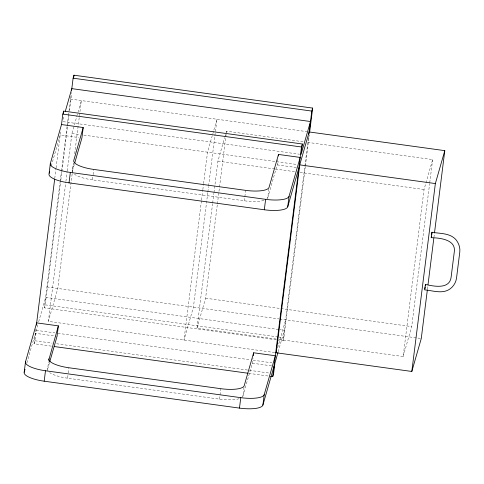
<?xml version="1.0" encoding="UTF-8"?>
<svg xmlns="http://www.w3.org/2000/svg" width="484" height="484" viewBox="0 0 484 484"><rect width="100%" height="100%" fill="white"/><g stroke="black" fill="none" stroke-linecap="round" stroke-linejoin="round"><path stroke-width="0.36" stroke-dasharray="2.42 1.81" d="M51.256 346.127L34.049 343.755L35.919 328.842M54.765 178.402L55.981 168.668M56.077 167.924L60.76 130.511M34.049 343.755L34.909 340.76L36.215 330.324L37.855 324.601M276.291 339.804L44.346 307.842L60.089 182.166M60.185 181.415L61.401 171.687M61.498 170.937L67.028 126.772M67.125 126.022L68.341 116.293M68.438 115.543L70.966 95.348M44.346 307.842L45.206 304.853L60.76 180.677M60.851 179.927L67.693 125.32M67.79 124.576L69.006 114.847M69.569 110.364L71.82 92.408M274.712 352.564L48.37 321.382L65.812 182.147M65.909 181.397L67.125 171.663M67.222 170.919L71.91 133.487L74.167 125.616M47.91 370.877A21.925 6.159 7.1 0 1 47.614 369.225L48.551 361.766M72.757 172.546A21.925 6.159 7.1 0 1 72.461 170.894L73.393 163.435M72.158 173.931L57.808 288.464L48.37 321.382M72.249 173.181L73.471 163.447M74.687 153.718L81.348 100.569L77.246 114.883M239.138 398.725A21.925 6.159 7.1 0 1 219.488 399.131L67.597 378.198L68.159 373.727M68.25 372.983L68.903 367.761M263.98 200.394A21.925 6.159 7.1 0 1 244.335 200.799L92.444 179.867L93.001 175.396M93.097 174.651L93.751 169.43M201.429 200.83L183.987 340.064L193.425 307.146L207.775 192.614M201.525 200.08L202.742 190.351M202.838 189.601L203.492 184.362M203.589 183.611L207.527 152.176L212.651 134.28M207.866 191.864L208.525 186.624M208.616 185.88L214.805 136.47M214.902 135.726L216.965 119.258L213.68 130.704M276.17 339.036L197 328.128L212.579 203.806M212.67 203.056L213.892 193.322M213.982 192.572L217.927 161.112L224.667 137.601M197 328.128L205.585 298.204L217.31 204.587M217.407 203.837L226.506 131.188L303.432 141.788M219.488 399.131L220.795 388.688M244.335 200.799L245.642 190.357M241.716 397.582A21.925 6.159 7.1 0 0 242.901 396.13L244.118 386.438M266.563 199.251A21.925 6.159 7.1 0 0 267.749 197.799L268.959 188.107M242.901 396.13L252.339 363.212L252.993 357.997M267.749 197.799L277.187 164.881L277.84 159.666M277.042 339.907L283.031 340.73L308.241 139.446M308.338 138.696L308.617 136.452M283.031 340.73L283.884 337.735L305.344 166.436M305.44 165.691L309.282 135.018M279.159 339.447L403.136 356.533L424.057 189.516L432.642 159.593L307.165 142.302M403.136 356.533L411.715 326.609L429.641 183.557M429.731 182.807L432.642 159.593M427.451 289.136L427.916 285.391M433.918 237.481L434.39 233.742M62.98 119.409L64.009 115.827M51.316 165.964L60.204 134.988L78.91 137.565M74.373 124.902L77.041 115.597M72.461 170.894L74.512 163.737M26.886 362.855L35.356 333.319L56.307 336.205M38.678 321.739L45.653 297.406L279.099 329.568M47.614 369.225L49.664 362.068M212.857 133.566L213.474 131.418M224.872 136.887L226.506 131.188M277.641 347.766L285.645 319.851M278.179 351.759L284.338 330.294L279.849 329.677M70.501 99.075L306.941 131.654M63.114 121.659L299.554 154.233M71.91 133.487L80.126 134.619M83.859 135.133L297.164 164.524M277.187 164.881L296.638 167.561M217.927 161.112L274.688 168.934M275.432 169.037L295.597 171.814M300.08 172.431L424.057 189.516M205.585 298.204L280.266 308.496M281.016 308.598L411.715 326.609M46.96 286.964L278.923 318.926M279.667 319.029L420.511 338.437M45.206 304.853L277.901 336.912M278.651 337.015L283.884 337.735M36.215 330.324L54.922 332.901M57.911 333.313L250.204 359.812M253.199 360.223L271.905 362.8M252.339 363.212L271.796 365.892M34.909 340.76L52.115 343.132M56.604 343.749L269.098 373.031M248.788 373.346L268.989 376.129M67.597 378.198A21.925 6.159 7.1 0 1 49.664 372.619M92.444 179.867A21.925 6.159 7.1 0 1 74.512 174.288"/><path stroke-width="0.73" d="M425.333 285.754L425.412 284.435C434.027 286.419 449.533 289.48 451.106 277.296L454.331 251.541C455.874 239.604 440.035 237.898 431.208 237.668L431.952 232.241C440.265 233.76 450.562 232.834 456.4 240.233C458.874 243.591 460.278 247.748 459.8 251.946L456.491 278.385C455.825 282.505 453.599 286.25 450.259 288.767C442.703 294.363 433.041 290.618 424.668 289.862L425.412 284.435M274.041 366.206L262.885 405.108A21.925 6.159 7.1 0 1 239.471 408.103L44.183 381.192A21.925 6.159 7.1 0 1 24.2 372.22L25.507 361.784L36.663 322.876L58.364 325.865L57.051 336.307L49.664 362.068M65.243 111.538L71.807 88.632L310.492 121.52L301.048 154.438L302.361 144.002L63.676 111.114L62.817 114.109L61.51 124.545L50.354 163.453L49.047 173.889A21.925 6.159 7.1 0 0 69.03 182.861L264.312 209.772A21.925 6.159 7.1 0 0 287.732 206.777L298.882 167.875M36.385 325.115L54.668 179.153M63.398 113.353L63.676 111.114M71.62 90.127L73.114 78.196L73.973 75.201L312.658 108.089L309.657 132.029M73.689 77.446L73.973 75.201M44.183 381.192L45.49 370.756A21.925 6.159 7.1 0 1 25.507 361.784M69.03 182.861L70.337 172.425A21.925 6.159 7.1 0 1 50.354 163.453M48.733 360.277L58.364 325.865M61.51 124.545L83.206 127.534L81.899 137.976L74.718 163.023M239.471 408.103L240.778 397.666A21.925 6.159 7.1 0 0 264.191 394.672L275.348 355.764L253.646 352.776L244.208 385.694A21.925 6.159 7.1 0 1 220.795 388.688L68.903 367.761A21.925 6.159 7.1 0 1 48.92 358.783M264.312 209.772L265.625 199.335A21.925 6.159 7.1 0 0 289.039 196.341L300.195 157.433L278.494 154.444L269.056 187.362A21.925 6.159 7.1 0 1 245.642 190.357L93.751 169.43A21.925 6.159 7.1 0 1 73.768 160.452L83.206 127.534M253.271 355.758L253.646 352.776M278.306 155.933L278.494 154.444M262.885 405.108L264.191 394.672M287.732 206.777L289.039 196.341M270.483 376.334L272.728 376.643L301.502 146.997L302.361 144.002M308.901 134.207L311.799 111.084L312.658 108.089M275.868 352.727L411.817 371.458L435.358 183.563L444.796 150.645L308.846 131.914M427.354 289.88L421.261 338.54L411.817 371.458M428.013 284.64L433.827 238.231M434.481 232.992L444.796 150.645M431.698 234.909L431.952 232.241M425.164 287.103L424.861 289.033M431.498 236.271L431.208 237.668M49.253 173.169L49.664 171.729M24.2 372.22L25.029 369.34M309.179 131.963L299.741 164.881L276.207 352.769L276.612 351.342M277.973 352.479L274.894 363.212L273.587 373.648L272.728 376.643M73.114 78.196L311.799 111.084M62.817 114.109L301.502 146.997M299.402 164.832L435.358 183.563M70.337 172.425L265.625 199.335M54.25 346.538L248.038 373.243M45.49 370.756L240.778 397.666"/></g></svg>
